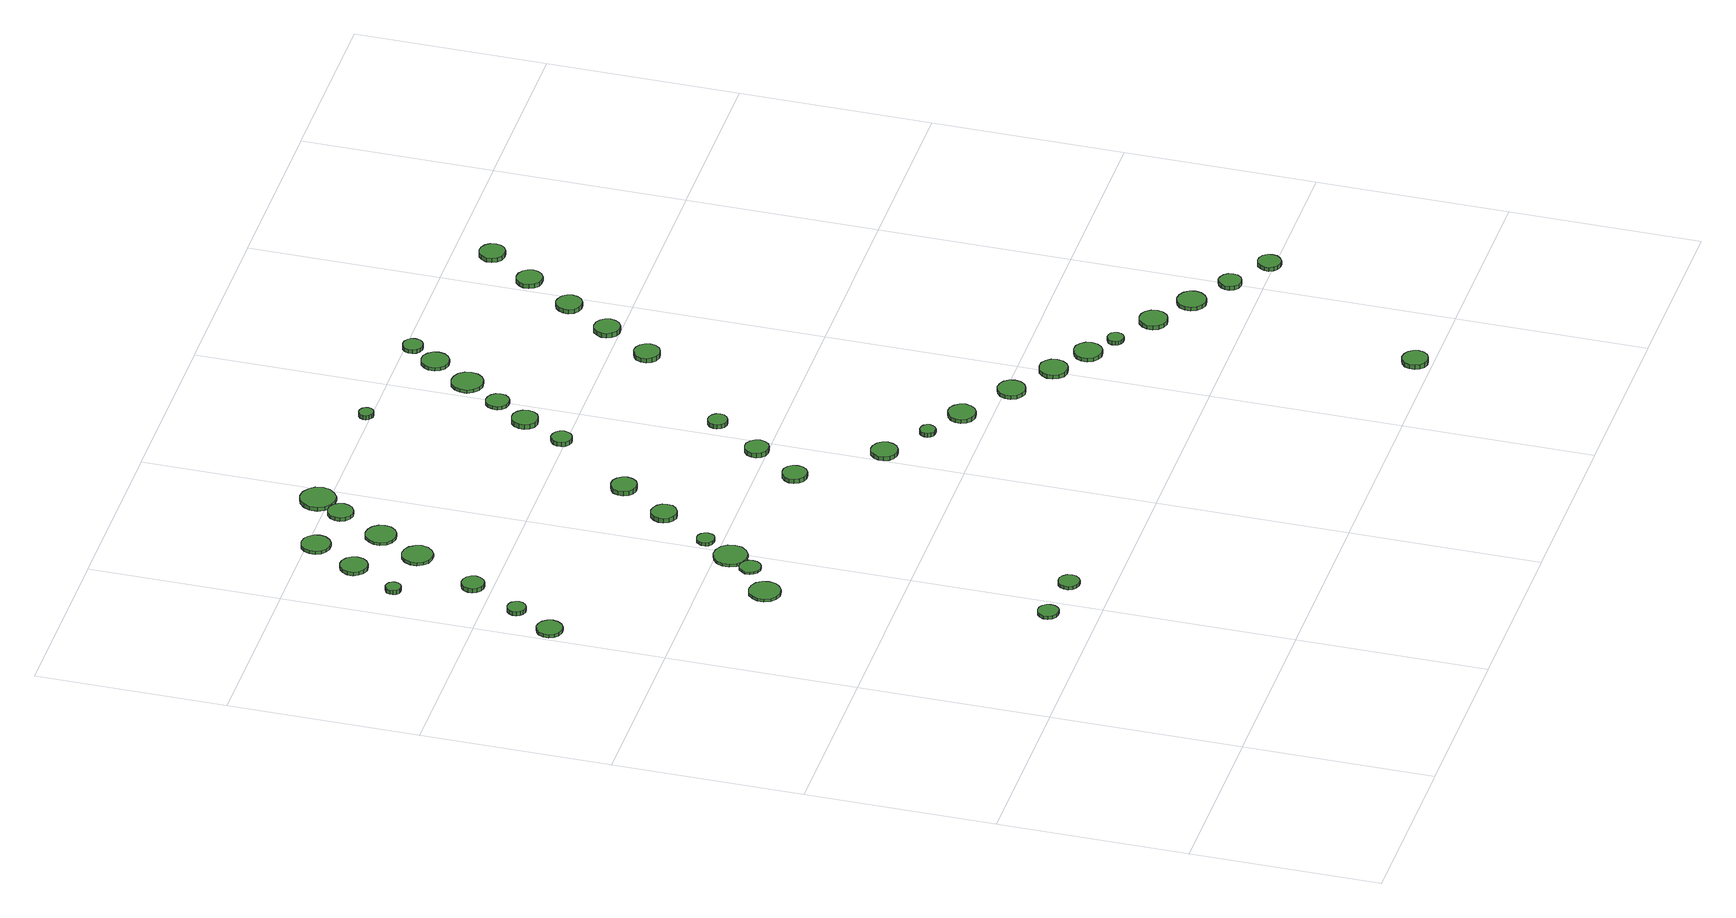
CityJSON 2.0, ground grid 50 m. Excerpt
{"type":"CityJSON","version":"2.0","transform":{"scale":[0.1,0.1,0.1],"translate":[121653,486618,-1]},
"CityObjects":{
"tree1":{"type":"SolitaryVegetationObject","attributes":{"function":"something"},"geometry":[{"type":"MultiSurface","lod":"1","boundaries":[[[0,1,2,3,4,5,6,7,8,9,10,11,12,13,14]],[[15,16,17,18,19,20,21,22,23,24,25,26,27,28,29]],[[0,29,28,1]],[[1,28,27,2]],[[2,27,26,3]],[[3,26,25,4]],[[4,25,24,5]],[[5,24,23,6]],[[6,23,22,7]],[[7,22,21,8]],[[8,21,20,9]],[[9,20,19,10]],[[10,19,18,11]],[[11,18,17,12]],[[12,17,16,13]],[[13,16,15,14]],[[14,15,29,0]]]}]},
"tree2":{"type":"SolitaryVegetationObject","attributes":{"function":"something"},"geometry":[{"type":"MultiSurface","lod":"1","boundaries":[[[30,31,32,33,34,35,36,37,38,39,40,41,42,43,44]],[[45,46,47,48,49,50,51,52,53,54,55,56,57,58,59]],[[30,59,58,31]],[[31,58,57,32]],[[32,57,56,33]],[[33,56,55,34]],[[34,55,54,35]],[[35,54,53,36]],[[36,53,52,37]],[[37,52,51,38]],[[38,51,50,39]],[[39,50,49,40]],[[40,49,48,41]],[[41,48,47,42]],[[42,47,46,43]],[[43,46,45,44]],[[44,45,59,30]]]}]},
"tree3":{"type":"SolitaryVegetationObject","attributes":{"function":"something"},"geometry":[{"type":"MultiSurface","lod":"1","boundaries":[[[60,61,62,63,64,65,66,67,68,69,70,71,72,73,74]],[[75,76,77,78,79,80,81,82,83,84,85,86,87,88,89]],[[60,89,88,61]],[[61,88,87,62]],[[62,87,86,63]],[[63,86,85,64]],[[64,85,84,65]],[[65,84,83,66]],[[66,83,82,67]],[[67,82,81,68]],[[68,81,80,69]],[[69,80,79,70]],[[70,79,78,71]],[[71,78,77,72]],[[72,77,76,73]],[[73,76,75,74]],[[74,75,89,60]]]}]},
"tree4":{"type":"SolitaryVegetationObject","attributes":{"function":"something"},"geometry":[{"type":"MultiSurface","lod":"1","boundaries":[[[90,91,92,93,94,95,96,97,98,99,100,101,102,103,104]],[[105,106,107,108,109,110,111,112,113,114,115,116,117,118,119]],[[90,119,118,91]],[[91,118,117,92]],[[92,117,116,93]],[[93,116,115,94]],[[94,115,114,95]],[[95,114,113,96]],[[96,113,112,97]],[[97,112,111,98]],[[98,111,110,99]],[[99,110,109,100]],[[100,109,108,101]],[[101,108,107,102]],[[102,107,106,103]],[[103,106,105,104]],[[104,105,119,90]]]}]},
"tree5":{"type":"SolitaryVegetationObject","attributes":{"function":"something"},"geometry":[{"type":"MultiSurface","lod":"1","boundaries":[[[120,121,122,123,124,125,126,127,128,129,130,131,132,133,134]],[[135,136,137,138,139,140,141,142,143,144,145,146,147,148,149]],[[120,149,148,121]],[[121,148,147,122]],[[122,147,146,123]],[[123,146,145,124]],[[124,145,144,125]],[[125,144,143,126]],[[126,143,142,127]],[[127,142,141,128]],[[128,141,140,129]],[[129,140,139,130]],[[130,139,138,131]],[[131,138,137,132]],[[132,137,136,133]],[[133,136,135,134]],[[134,135,149,120]]]}]},
"tree6":{"type":"SolitaryVegetationObject","attributes":{"function":"something"},"geometry":[{"type":"MultiSurface","lod":"1","boundaries":[[[150,151,152,153,154,155,156,157,158,159,160,161,162,163,164]],[[165,166,167,168,169,170,171,172,173,174,175,176,177,178,179]],[[150,179,178,151]],[[151,178,177,152]],[[152,177,176,153]],[[153,176,175,154]],[[154,175,174,155]],[[155,174,173,156]],[[156,173,172,157]],[[157,172,171,158]],[[158,171,170,159]],[[159,170,169,160]],[[160,169,168,161]],[[161,168,167,162]],[[162,167,166,163]],[[163,166,165,164]],[[164,165,179,150]]]}]},
"tree7":{"type":"SolitaryVegetationObject","attributes":{"function":"something"},"geometry":[{"type":"MultiSurface","lod":"1","boundaries":[[[180,181,182,183,184,185,186,187,188,189,190,191,192,193,194]],[[195,196,197,198,199,200,201,202,203,204,205,206,207,208,209]],[[180,209,208,181]],[[181,208,207,182]],[[182,207,206,183]],[[183,206,205,184]],[[184,205,204,185]],[[185,204,203,186]],[[186,203,202,187]],[[187,202,201,188]],[[188,201,200,189]],[[189,200,199,190]],[[190,199,198,191]],[[191,198,197,192]],[[192,197,196,193]],[[193,196,195,194]],[[194,195,209,180]]]}]},
"tree8":{"type":"SolitaryVegetationObject","attributes":{"function":"something"},"geometry":[{"type":"MultiSurface","lod":"1","boundaries":[[[210,211,212,213,214,215,216,217,218,219,220,221,222,223,224]],[[225,226,227,228,229,230,231,232,233,234,235,236,237,238,239]],[[210,239,238,211]],[[211,238,237,212]],[[212,237,236,213]],[[213,236,235,214]],[[214,235,234,215]],[[215,234,233,216]],[[216,233,232,217]],[[217,232,231,218]],[[218,231,230,219]],[[219,230,229,220]],[[220,229,228,221]],[[221,228,227,222]],[[222,227,226,223]],[[223,226,225,224]],[[224,225,239,210]]]}]},
"tree9":{"type":"SolitaryVegetationObject","attributes":{"function":"something"},"geometry":[{"type":"MultiSurface","lod":"1","boundaries":[[[240,241,242,243,244,245,246,247,248,249,250,251,252,253,254]],[[255,256,257,258,259,260,261,262,263,264,265,266,267,268,269]],[[240,269,268,241]],[[241,268,267,242]],[[242,267,266,243]],[[243,266,265,244]],[[244,265,264,245]],[[245,264,263,246]],[[246,263,262,247]],[[247,262,261,248]],[[248,261,260,249]],[[249,260,259,250]],[[250,259,258,251]],[[251,258,257,252]],[[252,257,256,253]],[[253,256,255,254]],[[254,255,269,240]]]}]},
"tree10":{"type":"SolitaryVegetationObject","attributes":{"function":"something"},"geometry":[{"type":"MultiSurface","lod":"1","boundaries":[[[270,271,272,273,274,275,276,277,278,279,280,281,282,283,284]],[[285,286,287,288,289,290,291,292,293,294,295,296,297,298,299]],[[270,299,298,271]],[[271,298,297,272]],[[272,297,296,273]],[[273,296,295,274]],[[274,295,294,275]],[[275,294,293,276]],[[276,293,292,277]],[[277,292,291,278]],[[278,291,290,279]],[[279,290,289,280]],[[280,289,288,281]],[[281,288,287,282]],[[282,287,286,283]],[[283,286,285,284]],[[284,285,299,270]]]}]},
"tree11":{"type":"SolitaryVegetationObject","attributes":{"function":"something"},"geometry":[{"type":"MultiSurface","lod":"1","boundaries":[[[300,301,302,303,304,305,306,307,308,309,310,311,312,313,314]],[[315,316,317,318,319,320,321,322,323,324,325,326,327,328,329]],[[300,329,328,301]],[[301,328,327,302]],[[302,327,326,303]],[[303,326,325,304]],[[304,325,324,305]],[[305,324,323,306]],[[306,323,322,307]],[[307,322,321,308]],[[308,321,320,309]],[[309,320,319,310]],[[310,319,318,311]],[[311,318,317,312]],[[312,317,316,313]],[[313,316,315,314]],[[314,315,329,300]]]}]},
"tree12":{"type":"SolitaryVegetationObject","attributes":{"function":"something"},"geometry":[{"type":"MultiSurface","lod":"1","boundaries":[[[330,331,332,333,334,335,336,337,338,339,340,341,342,343,344]],[[345,346,347,348,349,350,351,352,353,354,355,356,357,358,359]],[[330,359,358,331]],[[331,358,357,332]],[[332,357,356,333]],[[333,356,355,334]],[[334,355,354,335]],[[335,354,353,336]],[[336,353,352,337]],[[337,352,351,338]],[[338,351,350,339]],[[339,350,349,340]],[[340,349,348,341]],[[341,348,347,342]],[[342,347,346,343]],[[343,346,345,344]],[[344,345,359,330]]]}]},
"tree13":{"type":"SolitaryVegetationObject","attributes":{"function":"something"},"geometry":[{"type":"MultiSurface","lod":"1","boundaries":[[[360,361,362,363,364,365,366,367,368,369,370,371,372,373,374]],[[375,376,377,378,379,380,381,382,383,384,385,386,387,388,389]],[[360,389,388,361]],[[361,388,387,362]],[[362,387,386,363]],[[363,386,385,364]],[[364,385,384,365]],[[365,384,383,366]],[[366,383,382,367]],[[367,382,381,368]],[[368,381,380,369]],[[369,380,379,370]],[[370,379,378,371]],[[371,378,377,372]],[[372,377,376,373]],[[373,376,375,374]],[[374,375,389,360]]]}]},
"tree14":{"type":"SolitaryVegetationObject","attributes":{"function":"something"},"geometry":[{"type":"MultiSurface","lod":"1","boundaries":[[[390,391,392,393,394,395,396,397,398,399,400,401,402,403,404]],[[405,406,407,408,409,410,411,412,413,414,415,416,417,418,419]],[[390,419,418,391]],[[391,418,417,392]],[[392,417,416,393]],[[393,416,415,394]],[[394,415,414,395]],[[395,414,413,396]],[[396,413,412,397]],[[397,412,411,398]],[[398,411,410,399]],[[399,410,409,400]],[[400,409,408,401]],[[401,408,407,402]],[[402,407,406,403]],[[403,406,405,404]],[[404,405,419,390]]]}]},
"tree15":{"type":"SolitaryVegetationObject","attributes":{"function":"something"},"geometry":[{"type":"MultiSurface","lod":"1","boundaries":[[[420,421,422,423,424,425,426,427,428,429,430,431,432,433,434]],[[435,436,437,438,439,440,441,442,443,444,445,446,447,448,449]],[[420,449,448,421]],[[421,448,447,422]],[[422,447,446,423]],[[423,446,445,424]],[[424,445,444,425]],[[425,444,443,426]],[[426,443,442,427]],[[427,442,441,428]],[[428,441,440,429]],[[429,440,439,430]],[[430,439,438,431]],[[431,438,437,432]],[[432,437,436,433]],[[433,436,435,434]],[[434,435,449,420]]]}]},
"tree16":{"type":"SolitaryVegetationObject","attributes":{"function":"something"},"geometry":[{"type":"MultiSurface","lod":"1","boundaries":[[[450,451,452,453,454,455,456,457,458,459,460,461,462,463,464]],[[465,466,467,468,469,470,471,472,473,474,475,476,477,478,479]],[[450,479,478,451]],[[451,478,477,452]],[[452,477,476,453]],[[453,476,475,454]],[[454,475,474,455]],[[455,474,473,456]],[[456,473,472,457]],[[457,472,471,458]],[[458,471,470,459]],[[459,470,469,460]],[[460,469,468,461]],[[461,468,467,462]],[[462,467,466,463]],[[463,466,465,464]],[[464,465,479,450]]]}]},
"tree17":{"type":"SolitaryVegetationObject","attributes":{"function":"something"},"geometry":[{"type":"MultiSurface","lod":"1","boundaries":[[[480,481,482,483,484,485,486,487,488,489,490,491,492,493,494]],[[495,496,497,498,499,500,501,502,503,504,505,506,507,508,509]],[[480,509,508,481]],[[481,508,507,482]],[[482,507,506,483]],[[483,506,505,484]],[[484,505,504,485]],[[485,504,503,486]],[[486,503,502,487]],[[487,502,501,488]],[[488,501,500,489]],[[489,500,499,490]],[[490,499,498,491]],[[491,498,497,492]],[[492,497,496,493]],[[493,496,495,494]],[[494,495,509,480]]]}]},
"tree18":{"type":"SolitaryVegetationObject","attributes":{"function":"something"},"geometry":[{"type":"MultiSurface","lod":"1","boundaries":[[[510,511,512,513,514,515,516,517,518,519,520,521,522,523,524]],[[525,526,527,528,529,530,531,532,533,534,535,536,537,538,539]],[[510,539,538,511]],[[511,538,537,512]],[[512,537,536,513]],[[513,536,535,514]],[[514,535,534,515]],[[515,534,533,516]],[[516,533,532,517]],[[517,532,531,518]],[[518,531,530,519]],[[519,530,529,520]],[[520,529,528,521]],[[521,528,527,522]],[[522,527,526,523]],[[523,526,525,524]],[[524,525,539,510]]]}]},
"tree19":{"type":"SolitaryVegetationObject","attributes":{"function":"something"},"geometry":[{"type":"MultiSurface","lod":"1","boundaries":[[[540,541,542,543,544,545,546,547,548,549,550,551,552,553,554]],[[555,556,557,558,559,560,561,562,563,564,565,566,567,568,569]],[[540,569,568,541]],[[541,568,567,542]],[[542,567,566,543]],[[543,566,565,544]],[[544,565,564,545]],[[545,564,563,546]],[[546,563,562,547]],[[547,562,561,548]],[[548,561,560,549]],[[549,560,559,550]],[[550,559,558,551]],[[551,558,557,552]],[[552,557,556,553]],[[553,556,555,554]],[[554,555,569,540]]]}]},
"tree20":{"type":"SolitaryVegetationObject","attributes":{"function":"something"},"geometry":[{"type":"MultiSurface","lod":"1","boundaries":[[[570,571,572,573,574,575,576,577,578,579,580,581,582,583,584]],[[585,586,587,588,589,590,591,592,593,594,595,596,597,598,599]],[[570,599,598,571]],[[571,598,597,572]],[[572,597,596,573]],[[573,596,595,574]],[[574,595,594,575]],[[575,594,593,576]],[[576,593,592,577]],[[577,592,591,578]],[[578,591,590,579]],[[579,590,589,580]],[[580,589,588,581]],[[581,588,587,582]],[[582,587,586,583]],[[583,586,585,584]],[[584,585,599,570]]]}]},
"tree21":{"type":"SolitaryVegetationObject","attributes":{"function":"something"},"geometry":[{"type":"MultiSurface","lod":"1","boundaries":[[[600,601,602,603,604,605,606,607,608,609,610,611,612,613,614]],[[615,616,617,618,619,620,621,622,623,624,625,626,627,628,629]],[[600,629,628,601]],[[601,628,627,602]],[[602,627,626,603]],[[603,626,625,604]],[[604,625,624,605]],[[605,624,623,606]],[[606,623,622,607]],[[607,622,621,608]],[[608,621,620,609]],[[609,620,619,610]],[[610,619,618,611]],[[611,618,617,612]],[[612,617,616,613]],[[613,616,615,614]],[[614,615,629,600]]]}]},
"tree22":{"type":"SolitaryVegetationObject","attributes":{"function":"something"},"geometry":[{"type":"MultiSurface","lod":"1","boundaries":[[[630,631,632,633,634,635,636,637,638,639,640,641,642,643,644]],[[645,646,647,648,649,650,651,652,653,654,655,656,657,658,659]],[[630,659,658,631]],[[631,658,657,632]],[[632,657,656,633]],[[633,656,655,634]],[[634,655,654,635]],[[635,654,653,636]],[[636,653,652,637]],[[637,652,651,638]],[[638,651,650,639]],[[639,650,649,640]],[[640,649,648,641]],[[641,648,647,642]],[[642,647,646,643]],[[643,646,645,644]],[[644,645,659,630]]]}]},
"tree23":{"type":"SolitaryVegetationObject","attributes":{"function":"something"},"geometry":[{"type":"MultiSurface","lod":"1","boundaries":[[[660,661,662,663,664,665,666,667,668,669,670,671,672,673,674]],[[675,676,677,678,679,680,681,682,683,684,685,686,687,688,689]],[[660,689,688,661]],[[661,688,687,662]],[[662,687,686,663]],[[663,686,685,664]],[[664,685,684,665]],[[665,684,683,666]],[[666,683,682,667]],[[667,682,681,668]],[[668,681,680,669]],[[669,680,679,670]],[[670,679,678,671]],[[671,678,677,672]],[[672,677,676,673]],[[673,676,675,674]],[[674,675,689,660]]]}]},
"tree24":{"type":"SolitaryVegetationObject","attributes":{"function":"something"},"geometry":[{"type":"MultiSurface","lod":"1","boundaries":[[[690,691,692,693,694,695,696,697,698,699,700,701,702,703,704]],[[705,706,707,708,709,710,711,712,713,714,715,716,717,718,719]],[[690,719,718,691]],[[691,718,717,692]],[[692,717,716,693]],[[693,716,715,694]],[[694,715,714,695]],[[695,714,713,696]],[[696,713,712,697]],[[697,712,711,698]],[[698,711,710,699]],[[699,710,709,700]],[[700,709,708,701]],[[701,708,707,702]],[[702,707,706,703]],[[703,706,705,704]],[[704,705,719,690]]]}]},
"tree25":{"type":"SolitaryVegetationObject","attributes":{"function":"something"},"geometry":[{"type":"MultiSurface","lod":"1","boundaries":[[[720,721,722,723,724,725,726,727,728,729,730,731,732,733,734]],[[735,736,737,738,739,740,741,742,743,744,745,746,747,748,749]],[[720,749,748,721]],[[721,748,747,722]],[[722,747,746,723]],[[723,746,745,724]],[[724,745,744,725]],[[725,744,743,726]],[[726,743,742,727]],[[727,742,741,728]],[[728,741,740,729]],[[729,740,739,730]],[[730,739,738,731]],[[731,738,737,732]],[[732,737,736,733]],[[733,736,735,734]],[[734,735,749,720]]]}]},
"tree26":{"type":"SolitaryVegetationObject","attributes":{"function":"something"},"geometry":[{"type":"MultiSurface","lod":"1","boundaries":[[[750,751,752,753,754,755,756,757,758,759,760,761,762,763,764]],[[765,766,767,768,769,770,771,772,773,774,775,776,777,778,779]],[[750,779,778,751]],[[751,778,777,752]],[[752,777,776,753]],[[753,776,775,754]],[[754,775,774,755]],[[755,774,773,756]],[[756,773,772,757]],[[757,772,771,758]],[[758,771,770,759]],[[759,770,769,760]],[[760,769,768,761]],[[761,768,767,762]],[[762,767,766,763]],[[763,766,765,764]],[[764,765,779,750]]]}]},
"tree27":{"type":"SolitaryVegetationObject","attributes":{"function":"something"},"geometry":[{"type":"MultiSurface","lod":"1","boundaries":[[[780,781,782,783,784,785,786,787,788,789,790,791,792,793,794]],[[795,796,797,798,799,800,801,802,803,804,805,806,807,808,809]],[[780,809,808,781]],[[781,808,807,782]],[[782,807,806,783]],[[783,806,805,784]],[[784,805,804,785]],[[785,804,803,786]],[[786,803,802,787]],[[787,802,801,788]],[[788,801,800,789]],[[789,800,799,790]],[[790,799,798,791]],[[791,798,797,792]],[[792,797,796,793]],[[793,796,795,794]],[[794,795,809,780]]]}]},
"tree28":{"type":"SolitaryVegetationObject","attributes":{"function":"something"},"geometry":[{"type":"MultiSurface","lod":"1","boundaries":[[[810,811,812,813,814,815,816,817,818,819,820,821,822,823,824]],[[825,826,827,828,829,830,831,832,833,834,835,836,837,838,839]],[[810,839,838,811]],[[811,838,837,812]],[[812,837,836,813]],[[813,836,835,814]],[[814,835,834,815]],[[815,834,833,816]],[[816,833,832,817]],[[817,832,831,818]],[[818,831,830,819]],[[819,830,829,820]],[[820,829,828,821]],[[821,828,827,822]],[[822,827,826,823]],[[823,826,825,824]],[[824,825,839,810]]]}]},
"tree29":{"type":"SolitaryVegetationObject","attributes":{"function":"something"},"geometry":[{"type":"MultiSurface","lod":"1","boundaries":[[[840,841,842,843,844,845,846,847,848,849,850,851,852,853,854]],[[855,856,857,858,859,860,861,862,863,864,865,866,867,868,869]],[[840,869,868,841]],[[841,868,867,842]],[[842,867,866,843]],[[843,866,865,844]],[[844,865,864,845]],[[845,864,863,846]],[[846,863,862,847]],[[847,862,861,848]],[[848,861,860,849]],[[849,860,859,850]],[[850,859,858,851]],[[851,858,857,852]],[[852,857,856,853]],[[853,856,855,854]],[[854,855,869,840]]]}]},
"tree30":{"type":"SolitaryVegetationObject","attributes":{"function":"something"},"geometry":[{"type":"MultiSurface","lod":"1","boundaries":[[[870,871,872,873,874,875,876,877,878,879,880,881,882,883,884]],[[885,886,887,888,889,890,891,892,893,894,895,896,897,898,899]],[[870,899,898,871]],[[871,898,897,872]],[[872,897,896,873]],[[873,896,895,874]],[[874,895,894,875]],[[875,894,893,876]],[[876,893,892,877]],[[877,892,891,878]],[[878,891,890,879]],[[879,890,889,880]],[[880,889,888,881]],[[881,888,887,882]],[[882,887,886,883]],[[883,886,885,884]],[[884,885,899,870]]]}]},
"tree31":{"type":"SolitaryVegetationObject","attributes":{"function":"something"},"geometry":[{"type":"MultiSurface","lod":"1","boundaries":[[[900,901,902,903,904,905,906,907,908,909,910,911,912,913,914]],[[915,916,917,918,919,920,921,922,923,924,925,926,927,928,929]],[[900,929,928,901]],[[901,928,927,902]],[[902,927,926,903]],[[903,926,925,904]],[[904,925,924,905]],[[905,924,923,906]],[[906,923,922,907]],[[907,922,921,908]],[[908,921,920,909]],[[909,920,919,910]],[[910,919,918,911]],[[911,918,917,912]],[[912,917,916,913]],[[913,916,915,914]],[[914,915,929,900]]]}]},
"tree32":{"type":"SolitaryVegetationObject","attributes":{"function":"something"},"geometry":[{"type":"MultiSurface","lod":"1","boundaries":[[[930,931,932,933,934,935,936,937,938,939,940,941,942,943,944]],[[945,946,947,948,949,950,951,952,953,954,955,956,957,958,959]],[[930,959,958,931]],[[931,958,957,932]],[[932,957,956,933]],[[933,956,955,934]],[[934,955,954,935]],[[935,954,953,936]],[[936,953,952,937]],[[937,952,951,938]],[[938,951,950,939]],[[939,950,949,940]],[[940,949,948,941]],[[941,948,947,942]],[[942,947,946,943]],[[943,946,945,944]],[[944,945,959,930]]]}]},
"tree33":{"type":"SolitaryVegetationObject","attributes":{"function":"something"},"geometry":[{"type":"MultiSurface","lod":"1","boundaries":[[[960,961,962,963,964,965,966,967,968,969,970,971,972,973,974]],[[975,976,977,978,979,980,981,982,983,984,985,986,987,988,989]],[[960,989,988,961]],[[961,988,987,962]],[[962,987,986,963]],[[963,986,985,964]],[[964,985,984,965]],[[965,984,983,966]],[[966,983,982,967]],[[967,982,981,968]],[[968,981,980,969]],[[969,980,979,970]],[[970,979,978,971]],[[971,978,977,972]],[[972,977,976,973]],[[973,976,975,974]],[[974,975,989,960]]]}]},
"tree34":{"type":"SolitaryVegetationObject","attributes":{"function":"something"},"geometry":[{"type":"MultiSurface","lod":"1","boundaries":[[[990,991,992,993,994,995,996,997,998,999,1000,1001,1002,1003,1004]],[[1005,1006,1007,1008,1009,1010,1011,1012,1013,1014,1015,1016,1017,1018,1019]],[[990,1019,1018,991]],[[991,1018,1017,992]],[[992,1017,1016,993]],[[993,1016,1015,994]],[[994,1015,1014,995]],[[995,1014,1013,996]],[[996,1013,1012,997]],[[997,1012,1011,998]],[[998,1011,1010,999]],[[999,1010,1009,1000]],[[1000,1009,1008,1001]],[[1001,1008,1007,1002]],[[1002,1007,1006,1003]],[[1003,1006,1005,1004]],[[1004,1005,1019,990]]]}]},
"tree35":{"type":"SolitaryVegetationObject","attributes":{"function":"something"},"geometry":[{"type":"MultiSurface","lod":"1","boundaries":[[[1020,1021,1022,1023,1024,1025,1026,1027,1028,1029,1030,1031,1032,1033,1034]],[[1035,1036,1037,1038,1039,1040,1041,1042,1043,1044,1045,1046,1047,1048,1049]],[[1020,1049,1048,1021]],[[1021,1048,1047,1022]],[[1022,1047,1046,1023]],[[1023,1046,1045,1024]],[[1024,1045,1044,1025]],[[1025,1044,1043,1026]],[[1026,1043,1042,1027]],[[1027,1042,1041,1028]],[[1028,1041,1040,1029]],[[1029,1040,1039,1030]],[[1030,1039,1038,1031]],[[1031,1038,1037,1032]],[[1032,1037,1036,1033]],[[1033,1036,1035,1034]],[[1034,1035,1049,1020]]]}]},
"tree36":{"type":"SolitaryVegetationObject","attributes":{"function":"something"},"geometry":[{"type":"MultiSurface","lod":"1","boundaries":[[[1050,1051,1052,1053,1054,1055,1056,1057,1058,1059,1060,1061,1062,1063,1064]],[[1065,1066,1067,1068,1069,1070,1071,1072,1073,1074,1075,1076,1077,1078,1079]],[[1050,1079,1078,1051]],[[1051,1078,1077,1052]],[[1052,1077,1076,1053]],[[1053,1076,1075,1054]],[[1054,1075,1074,1055]],[[1055,1074,1073,1056]],[[1056,1073,1072,1057]],[[1057,1072,1071,1058]],[[1058,1071,1070,1059]],[[1059,1070,1069,1060]],[[1060,1069,1068,1061]],[[1061,1068,1067,1062]],[[1062,1067,1066,1063]],[[1063,1066,1065,1064]],[[1064,1065,1079,1050]]]}]},
"tree37":{"type":"SolitaryVegetationObject","attributes":{"function":"something"},"geometry":[{"type":"MultiSurface","lod":"1","boundaries":[[[1080,1081,1082,1083,1084,1085,1086,1087,1088,1089,1090,1091,1092,1093,1094]],[[1095,1096,1097,1098,1099,1100,1101,1102,1103,1104,1105,1106,1107,1108,1109]],[[1080,1109,1108,1081]],[[1081,1108,1107,1082]],[[1082,1107,1106,1083]],[[1083,1106,1105,1084]],[[1084,1105,1104,1085]],[[1085,1104,1103,1086]],[[1086,1103,1102,1087]],[[1087,1102,1101,1088]],[[1088,1101,1100,1089]],[[1089,1100,1099,1090]],[[1090,1099,1098,1091]],[[1091,1098,1097,1092]],[[1092,1097,1096,1093]],[[1093,1096,1095,1094]],[[1094,1095,1109,1080]]]}]},
"tree38":{"type":"SolitaryVegetationObject","attributes":{"function":"something"},"geometry":[{"type":"MultiSurface","lod":"1","boundaries":[[[1110,1111,1112,1113,1114,1115,1116,1117,1118,1119,1120,1121,1122,1123,1124]],[[1125,1126,1127,1128,1129,1130,1131,1132,1133,1134,1135,1136,1137,1138,1139]],[[1110,1139,1138,1111]],[[1111,1138,1137,1112]],[[1112,1137,1136,1113]],[[1113,1136,1135,1114]],[[1114,1135,1134,1115]],[[1115,1134,1133,1116]],[[1116,1133,1132,1117]],[[1117,1132,1131,1118]],[[1118,1131,1130,1119]],[[1119,1130,1129,1120]],[[1120,1129,1128,1121]],[[1121,1128,1127,1122]],[[1122,1127,1126,1123]],[[1123,1126,1125,1124]],[[1124,1125,1139,1110]]]}]},
"tree39":{"type":"SolitaryVegetationObject","attributes":{"function":"something"},"geometry":[{"type":"MultiSurface","lod":"1","boundaries":[[[1140,1141,1142,1143,1144,1145,1146,1147,1148,1149,1150,1151,1152,1153,1154]],[[1155,1156,1157,1158,1159,1160,1161,1162,1163,1164,1165,1166,1167,1168,1169]],[[1140,1169,1168,1141]],[[1141,1168,1167,1142]],[[1142,1167,1166,1143]],[[1143,1166,1165,1144]],[[1144,1165,1164,1145]],[[1145,1164,1163,1146]],[[1146,1163,1162,1147]],[[1147,1162,1161,1148]],[[1148,1161,1160,1149]],[[1149,1160,1159,1150]],[[1150,1159,1158,1151]],[[1151,1158,1157,1152]],[[1152,1157,1156,1153]],[[1153,1156,1155,1154]],[[1154,1155,1169,1140]]]}]},
"tree40":{"type":"SolitaryVegetationObject","attributes":{"function":"something"},"geometry":[{"type":"MultiSurface","lod":"1","boundaries":[[[1170,1171,1172,1173,1174,1175,1176,1177,1178,1179,1180,1181,1182,1183,1184]],[[1185,1186,1187,1188,1189,1190,1191,1192,1193,1194,1195,1196,1197,1198,1199]],[[1170,1199,1198,1171]],[[1171,1198,1197,1172]],[[1172,1197,1196,1173]],[[1173,1196,1195,1174]],[[1174,1195,1194,1175]],[[1175,1194,1193,1176]],[[1176,1193,1192,1177]],[[1177,1192,1191,1178]],[[1178,1191,1190,1179]],[[1179,1190,1189,1180]],[[1180,1189,1188,1181]],[[1181,1188,1187,1182]],[[1182,1187,1186,1183]],[[1183,1186,1185,1184]],[[1184,1185,1199,1170]]]}]},
"tree41":{"type":"SolitaryVegetationObject","attributes":{"function":"something"},"geometry":[{"type":"MultiSurface","lod":"1","boundaries":[[[1200,1201,1202,1203,1204,1205,1206,1207,1208,1209,1210,1211,1212,1213,1214]],[[1215,1216,1217,1218,1219,1220,1221,1222,1223,1224,1225,1226,1227,1228,1229]],[[1200,1229,1228,1201]],[[1201,1228,1227,1202]],[[1202,1227,1226,1203]],[[1203,1226,1225,1204]],[[1204,1225,1224,1205]],[[1205,1224,1223,1206]],[[1206,1223,1222,1207]],[[1207,1222,1221,1208]],[[1208,1221,1220,1209]],[[1209,1220,1219,1210]],[[1210,1219,1218,1211]],[[1211,1218,1217,1212]],[[1212,1217,1216,1213]],[[1213,1216,1215,1214]],[[1214,1215,1229,1200]]]}]},
"tree42":{"type":"SolitaryVegetationObject","attributes":{"function":"something"},"geometry":[{"type":"MultiSurface","lod":"1","boundaries":[[[1230,1231,1232,1233,1234,1235,1236,1237,1238,1239,1240,1241,1242,1243,1244]],[[1245,1246,1247,1248,1249,1250,1251,1252,1253,1254,1255,1256,1257,1258,1259]],[[1230,1259,1258,1231]],[[1231,1258,1257,1232]],[[1232,1257,1256,1233]],[[1233,1256,1255,1234]],[[1234,1255,1254,1235]],[[1235,1254,1253,1236]],[[1236,1253,1252,1237]],[[1237,1252,1251,1238]],[[1238,1251,1250,1239]],[[1239,1250,1249,1240]],[[1240,1249,1248,1241]],[[1241,1248,1247,1242]],[[1242,1247,1246,1243]],[[1243,1246,1245,1244]],[[1244,1245,1259,1230]]]}]},
"tree43":{"type":"SolitaryVegetationObject","attributes":{"function":"something"},"geometry":[{"type":"MultiSurface","lod":"1","boundaries":[[[1260,1261,1262,1263,1264,1265,1266,1267,1268,1269,1270,1271,1272,1273,1274]],[[1275,1276,1277,1278,1279,1280,1281,1282,1283,1284,1285,1286,1287,1288,1289]],[[1260,1289,1288,1261]],[[1261,1288,1287,1262]],[[1262,1287,1286,1263]],[[1263,1286,1285,1264]],[[1264,1285,1284,1265]],[[1265,1284,1283,1266]],[[1266,1283,1282,1267]],[[1267,1282,1281,1268]],[[1268,1281,1280,1269]],[[1269,1280,1279,1270]],[[1270,1279,1278,1271]],[[1271,1278,1277,1272]],[[1272,1277,1276,1273]],[[1273,1276,1275,1274]],[[1274,1275,1289,1260]]]}]},
"tree44":{"type":"SolitaryVegetationObject","attributes":{"function":"something"},"geometry":[{"type":"MultiSurface","lod":"1","boundaries":[[[1290,1291,1292,1293,1294,1295,1296,1297,1298,1299,1300,1301,1302,1303,1304]],[[1305,1306,1307,1308,1309,1310,1311,1312,1313,1314,1315,1316,1317,1318,1319]],[[1290,1319,1318,1291]],[[1291,1318,1317,1292]],[[1292,1317,1316,1293]],[[1293,1316,1315,1294]],[[1294,1315,1314,1295]],[[1295,1314,1313,1296]],[[1296,1313,1312,1297]],[[1297,1312,1311,1298]],[[1298,1311,1310,1299]],[[1299,1310,1309,1300]],[[1300,1309,1308,1301]],[[1301,1308,1307,1302]],[[1302,1307,1306,1303]],[[1303,1306,1305,1304]],[[1304,1305,1319,1290]]]}]},
"tree45":{"type":"SolitaryVegetationObject","attributes":{"function":"something"},"geometry":[{"type":"MultiSurface","lod":"1","boundaries":[[[1320,1321,1322,1323,1324,1325,1326,1327,1328,1329,1330,1331,1332,1333,1334]],[[1335,1336,1337,1338,1339,1340,1341,1342,1343,1344,1345,1346,1347,1348,1349]],[[1320,1349,1348,1321]],[[1321,1348,1347,1322]],[[1322,1347,1346,1323]],[[1323,1346,1345,1324]],[[1324,1345,1344,1325]],[[1325,1344,1343,1326]],[[1326,1343,1342,1327]],[[1327,1342,1341,1328]],[[1328,1341,1340,1329]],[[1329,1340,1339,1330]],[[1330,1339,1338,1331]],[[1331,1338,1337,1332]],[[1332,1337,1336,1333]],[[1333,1336,1335,1334]],[[1334,1335,1349,1320]]]}]}
},
"vertices":[
[75,1812,17],[72,1826,17],[64,1837,17],[52,1844,17],[38,1846,17],[24,1841,17],[14,1832,17],[8,1819,17],[8,1805,17],[14,1792,17],[24,1783,17],[38,1778,17],[52,1780,17],[64,1787,17],[72,1798,17],[72,1798,8],[64,1787,8],[52,1780,8],[38,1778,8],[24,1783,8],[14,1792,8],[8,1805,8],[8,1819,8],[14,1832,8],[24,1841,8],[38,1846,8],[52,1844,8],[64,1837,8],[72,1826,8],[75,1812,8],
[476,629,17],[474,640,17],[467,649,17],[457,655,17],[446,656,17],[435,652,17],[427,645,17],[422,634,17],[422,623,17],[427,613,17],[435,605,17],[446,602,17],[457,603,17],[467,608,17],[474,618,17],[474,618,8],[467,608,8],[457,603,8],[446,602,8],[435,605,8],[427,613,8],[422,623,8],[422,634,8],[427,645,8],[435,652,8],[446,656,8],[457,655,8],[467,649,8],[474,640,8],[476,629,8],
[125,1914,23],[123,1924,23],[117,1932,23],[109,1937,23],[99,1938,23],[89,1935,23],[82,1928,23],[78,1919,23],[78,1909,23],[82,1900,23],[89,1893,23],[99,1890,23],[109,1891,23],[117,1896,23],[123,1904,23],[123,1904,11],[117,1896,11],[109,1891,11],[99,1890,11],[89,1893,11],[82,1900,11],[78,1909,11],[78,1919,11],[82,1928,11],[89,1935,11],[99,1938,11],[109,1937,11],[117,1932,11],[123,1924,11],[125,1914,11],
[387,1337,17],[384,1354,17],[374,1368,17],[359,1376,17],[342,1378,17],[325,1373,17],[313,1361,17],[306,1346,17],[306,1329,17],[313,1313,17],[325,1301,17],[342,1296,17],[359,1298,17],[374,1307,17],[384,1320,17],[384,1320,9],[374,1307,9],[359,1298,9],[342,1296,9],[325,1301,9],[313,1313,9],[306,1329,9],[306,1346,9],[313,1361,9],[325,1373,9],[342,1378,9],[359,1376,9],[374,1368,9],[384,1354,9],[387,1337,9],
[619,614,17],[617,626,17],[610,635,17],[600,641,17],[588,642,17],[577,639,17],[569,631,17],[564,620,17],[564,609,17],[569,598,17],[577,590,17],[588,587,17],[600,588,17],[610,594,17],[617,603,17],[617,603,8],[610,594,8],[600,588,8],[588,587,8],[577,590,8],[569,598,8],[564,609,8],[564,620,8],[569,631,8],[577,639,8],[588,642,8],[600,641,8],[610,635,8],[617,626,8],[619,614,8],
[132,2238,19],[131,2246,19],[126,2253,19],[119,2257,19],[110,2258,19],[102,2255,19],[96,2250,19],[93,2242,19],[93,2234,19],[96,2226,19],[102,2220,19],[110,2218,19],[119,2219,19],[126,2223,19],[131,2230,19],[131,2230,7],[126,2223,7],[119,2219,7],[110,2218,7],[102,2220,7],[96,2226,7],[93,2234,7],[93,2242,7],[96,2250,7],[102,2255,7],[110,2258,7],[119,2257,7],[126,2253,7],[131,2246,7],[132,2238,7],
[204,2048,25],[201,2060,25],[194,2070,25],[183,2076,25],[171,2077,25],[160,2073,25],[151,2065,25],[146,2054,25],[146,2042,25],[151,2031,25],[160,2023,25],[171,2019,25],[183,2020,25],[194,2026,25],[201,2036,25],[201,2036,12],[194,2026,12],[183,2020,12],[171,2019,12],[160,2023,12],[151,2031,12],[146,2042,12],[146,2054,12],[151,2065,12],[160,2073,12],[171,2077,12],[183,2076,12],[194,2070,12],[201,2060,12],[204,2048,12],
[471,1402,15],[469,1413,15],[462,1423,15],[452,1429,15],[440,1430,15],[429,1426,15],[421,1418,15],[416,1408,15],[416,1396,15],[421,1386,15],[429,1378,15],[440,1374,15],[452,1376,15],[462,1381,15],[469,1391,15],[469,1391,9],[462,1381,9],[452,1376,9],[440,1374,9],[429,1378,9],[421,1386,9],[416,1396,9],[416,1408,9],[421,1418,9],[429,1426,9],[440,1430,9],[452,1429,9],[462,1423,9],[469,1413,9],[471,1402,9],
[219,2360,17],[216,2374,17],[207,2386,17],[194,2394,17],[180,2395,17],[166,2390,17],[155,2381,17],[148,2367,17],[148,2352,17],[155,2339,17],[166,2329,17],[180,2324,17],[194,2326,17],[207,2333,17],[216,2345,17],[216,2345,7],[207,2333,7],[194,2326,7],[180,2324,7],[166,2329,7],[155,2339,7],[148,2352,7],[148,2367,7],[155,2381,7],[166,2390,7],[180,2395,7],[194,2394,7],[207,2386,7],[216,2374,7],[219,2360,7],
[523,1463,16],[520,1481,16],[509,1496,16],[493,1505,16],[474,1507,16],[457,1501,16],[443,1489,16],[436,1472,16],[436,1454,16],[443,1437,16],[457,1425,16],[474,1419,16],[493,1421,16],[509,1430,16],[520,1445,16],[520,1445,8],[509,1430,8],[493,1421,8],[474,1419,8],[457,1425,8],[443,1437,8],[436,1454,8],[436,1472,8],[443,1489,8],[457,1501,8],[474,1507,8],[493,1505,8],[509,1496,8],[520,1481,8],[523,1463,8],
[313,2219,16],[309,2235,16],[299,2249,16],[285,2257,16],[268,2259,16],[252,2254,16],[240,2243,16],[233,2227,16],[233,2210,16],[240,2195,16],[252,2184,16],[268,2179,16],[285,2181,16],[299,2189,16],[309,2202,16],[309,2202,8],[299,2189,8],[285,2181,8],[268,2179,8],[252,2184,8],[240,2195,8],[233,2210,8],[233,2227,8],[240,2243,8],[252,2254,8],[268,2259,8],[285,2257,8],[299,2249,8],[309,2235,8],[313,2219,8],
[290,2477,16],[287,2492,16],[277,2505,16],[264,2513,16],[248,2515,16],[233,2510,16],[222,2499,16],[215,2485,16],[215,2469,16],[222,2455,16],[233,2445,16],[248,2440,16],[264,2441,16],[277,2449,16],[287,2462,16],[287,2462,7],[277,2449,7],[264,2441,7],[248,2440,7],[233,2445,7],[222,2455,7],[215,2469,7],[215,2485,7],[222,2499,7],[233,2510,7],[248,2515,7],[264,2513,7],[277,2505,7],[287,2492,7],[290,2477,7],
[557,1543,17],[555,1552,17],[550,1560,17],[541,1565,17],[532,1566,17],[522,1563,17],[515,1556,17],[511,1548,17],[511,1538,17],[515,1529,17],[522,1523,17],[532,1520,17],[541,1521,17],[550,1525,17],[555,1533,17],[555,1533,8],[550,1525,8],[541,1521,8],[532,1520,8],[522,1523,8],[515,1529,8],[511,1538,8],[511,1548,8],[515,1556,8],[522,1563,8],[532,1566,8],[541,1565,8],[550,1560,8],[555,1552,8],[557,1543,8],
[377,2332,15],[374,2348,15],[364,2362,15],[349,2370,15],[333,2372,15],[317,2367,15],[305,2355,15],[298,2340,15],[298,2324,15],[305,2308,15],[317,2297,15],[333,2292,15],[349,2294,15],[364,2302,15],[374,2316,15],[374,2316,7],[364,2302,7],[349,2294,7],[333,2292,7],[317,2297,7],[305,2308,7],[298,2324,7],[298,2340,7],[305,2355,7],[317,2367,7],[333,2372,7],[349,2370,7],[364,2362,7],[374,2348,7],[377,2332,7],
[649,1674,21],[647,1687,21],[638,1698,21],[626,1705,21],[612,1707,21],[599,1703,21],[589,1693,21],[583,1680,21],[583,1667,21],[589,1654,21],[599,1645,21],[612,1640,21],[626,1642,21],[638,1649,21],[647,1660,21],[647,1660,8],[638,1649,8],[626,1642,8],[612,1640,8],[599,1645,8],[589,1654,8],[583,1667,8],[583,1680,8],[589,1693,8],[599,1703,8],[612,1707,8],[626,1705,8],[638,1698,8],[647,1687,8],[649,1674,8],
[443,2457,16],[440,2471,16],[432,2482,16],[420,2489,16],[407,2490,16],[394,2486,16],[383,2477,16],[378,2464,16],[378,2450,16],[383,2438,16],[394,2428,16],[407,2424,16],[420,2426,16],[432,2433,16],[440,2444,16],[440,2444,6],[432,2433,6],[420,2426,6],[407,2424,6],[394,2428,6],[383,2438,6],[378,2450,6],[378,2464,6],[383,2477,6],[394,2486,6],[407,2490,6],[420,2489,6],[432,2482,6],[440,2471,6],[443,2457,6],
[498,2527,17],[494,2546,17],[482,2561,17],[466,2571,17],[447,2573,17],[428,2567,17],[414,2554,17],[406,2537,17],[406,2517,17],[414,2500,17],[428,2487,17],[447,2481,17],[466,2483,17],[482,2493,17],[494,2508,17],[494,2508,6],[482,2493,6],[466,2483,6],[447,2481,6],[428,2487,6],[414,2500,6],[406,2517,6],[406,2537,6],[414,2554,6],[428,2567,6],[447,2573,6],[466,2571,6],[482,2561,6],[494,2546,6],[498,2527,6],
[730,1800,28],[727,1813,28],[719,1825,28],[707,1832,28],[693,1833,28],[680,1829,28],[669,1820,28],[664,1807,28],[664,1793,28],[669,1780,28],[680,1771,28],[693,1767,28],[707,1768,28],[719,1775,28],[727,1786,28],[727,1786,15],[719,1775,15],[707,1768,15],[693,1767,15],[680,1771,15],[669,1780,15],[664,1793,15],[664,1807,15],[669,1820,15],[680,1829,15],[693,1833,15],[707,1832,15],[719,1825,15],[727,1813,15],[730,1800,15],
[907,1406,19],[905,1419,19],[897,1430,19],[885,1437,19],[872,1438,19],[859,1434,19],[849,1425,19],[843,1413,19],[843,1399,19],[849,1387,19],[859,1378,19],[872,1374,19],[885,1375,19],[897,1382,19],[905,1393,19],[905,1393,7],[897,1382,7],[885,1375,7],[872,1374,7],[859,1378,7],[849,1387,7],[843,1399,7],[843,1413,7],[849,1425,7],[859,1434,7],[872,1438,7],[885,1437,7],[897,1430,7],[905,1419,7],[907,1406,7],
[1069,1217,19],[1066,1231,19],[1058,1242,19],[1045,1250,19],[1031,1251,19],[1017,1247,19],[1007,1237,19],[1001,1224,19],[1001,1210,19],[1007,1196,19],[1017,1187,19],[1031,1182,19],[1045,1184,19],[1058,1191,19],[1066,1203,19],[1066,1203,8],[1058,1191,8],[1045,1184,8],[1031,1182,8],[1017,1187,8],[1007,1196,8],[1001,1210,8],[1001,1224,8],[1007,1237,8],[1017,1247,8],[1031,1251,8],[1045,1250,8],[1058,1242,8],[1066,1231,8],[1069,1217,8],
[992,1528,20],[989,1540,20],[981,1551,20],[970,1558,20],[957,1559,20],[945,1555,20],[935,1546,20],[930,1534,20],[930,1521,20],[935,1509,20],[945,1501,20],[957,1497,20],[970,1498,20],[981,1504,20],[989,1515,20],[989,1515,7],[981,1504,7],[970,1498,7],[957,1497,7],[945,1501,7],[935,1509,7],[930,1521,7],[930,1534,7],[935,1546,7],[945,1555,7],[957,1559,7],[970,1558,7],[981,1551,7],[989,1540,7],[992,1528,7],
[885,2007,30],[882,2018,30],[876,2027,30],[866,2032,30],[855,2034,30],[845,2030,30],[836,2023,30],[832,2012,30],[832,2001,30],[836,1991,30],[845,1984,30],[855,1980,30],[866,1981,30],[876,1987,30],[882,1996,30],[882,1996,18],[876,1987,18],[866,1981,18],[855,1980,18],[845,1984,18],[836,1991,18],[832,2001,18],[832,2012,18],[836,2023,18],[845,2030,18],[855,2034,18],[866,2032,18],[876,2027,18],[882,2018,18],[885,2007,18],
[1173,1137,19],[1171,1145,19],[1166,1152,19],[1159,1156,19],[1150,1157,19],[1142,1155,19],[1136,1149,19],[1132,1141,19],[1132,1133,19],[1136,1125,19],[1142,1119,19],[1150,1117,19],[1159,1117,19],[1166,1122,19],[1171,1129,19],[1171,1129,8],[1166,1122,8],[1159,1117,8],[1150,1117,8],[1142,1119,8],[1136,1125,8],[1132,1133,8],[1132,1141,8],[1136,1149,8],[1142,1155,8],[1150,1157,8],[1159,1156,8],[1166,1152,8],[1171,1145,8],[1173,1137,8],
[1074,1654,23],[1072,1664,23],[1065,1673,23],[1056,1678,23],[1046,1679,23],[1036,1676,23],[1028,1669,23],[1023,1659,23],[1023,1649,23],[1028,1639,23],[1036,1632,23],[1046,1628,23],[1056,1630,23],[1065,1635,23],[1072,1644,23],[1072,1644,11],[1065,1635,11],[1056,1630,11],[1046,1628,11],[1036,1632,11],[1028,1639,11],[1023,1649,11],[1023,1659,11],[1028,1669,11],[1036,1676,11],[1046,1679,11],[1056,1678,11],[1065,1673,11],[1072,1664,11],[1074,1654,11],
[964,2122,21],[961,2136,21],[953,2147,21],[941,2155,21],[927,2156,21],[913,2152,21],[903,2142,21],[897,2129,21],[897,2115,21],[903,2102,21],[913,2092,21],[927,2088,21],[941,2090,21],[953,2097,21],[961,2108,21],[961,2108,8],[953,2097,8],[941,2090,8],[927,2088,8],[913,2092,8],[903,2102,8],[897,2115,8],[897,2129,8],[903,2142,8],[913,2152,8],[927,2156,8],[941,2155,8],[953,2147,8],[961,2136,8],[964,2122,8],
[1286,1075,19],[1282,1090,19],[1274,1102,19],[1261,1110,19],[1246,1111,19],[1231,1106,19],[1220,1096,19],[1214,1083,19],[1214,1068,19],[1220,1054,19],[1231,1044,19],[1246,1039,19],[1261,1041,19],[1274,1048,19],[1282,1060,19],[1282,1060,8],[1274,1048,8],[1261,1041,8],[1246,1039,8],[1231,1044,8],[1220,1054,8],[1214,1068,8],[1214,1083,8],[1220,1096,8],[1231,1106,8],[1246,1111,8],[1261,1110,8],[1274,1102,8],[1282,1090,8],[1286,1075,8],
[868,2512,21],[867,2520,21],[862,2526,21],[855,2530,21],[847,2531,21],[840,2529,21],[834,2523,21],[830,2516,21],[830,2508,21],[834,2501,21],[840,2496,21],[847,2493,21],[855,2494,21],[862,2498,21],[867,2504,21],[867,2504,9],[862,2498,9],[855,2494,9],[847,2493,9],[840,2496,9],[834,2501,9],[830,2508,9],[830,2516,9],[834,2523,9],[840,2529,9],[847,2531,9],[855,2530,9],[862,2526,9],[867,2520,9],[868,2512,9],
[1024,2211,16],[1022,2223,16],[1014,2233,16],[1004,2239,16],[991,2241,16],[979,2237,16],[970,2228,16],[965,2217,16],[965,2204,16],[970,2193,16],[979,2184,16],[991,2181,16],[1004,2182,16],[1014,2188,16],[1022,2198,16],[1022,2198,7],[1014,2188,7],[1004,2182,7],[991,2181,7],[979,2184,7],[970,2193,7],[965,2204,7],[965,2217,7],[970,2228,7],[979,2237,7],[991,2241,7],[1004,2239,7],[1014,2233,7],[1022,2223,7],[1024,2211,7],
[1423,984,19],[1420,999,19],[1411,1011,19],[1398,1018,19],[1383,1020,19],[1369,1015,19],[1358,1005,19],[1352,992,19],[1352,977,19],[1358,963,19],[1369,953,19],[1383,948,19],[1398,950,19],[1411,957,19],[1420,969,19],[1420,969,8],[1411,957,8],[1398,950,8],[1383,948,8],[1369,953,8],[1358,963,8],[1352,977,8],[1352,992,8],[1358,1005,8],[1369,1015,8],[1383,1020,8],[1398,1018,8],[1411,1011,8],[1420,999,8],[1423,984,8],
[1099,2307,15],[1096,2324,15],[1086,2338,15],[1071,2346,15],[1054,2348,15],[1038,2343,15],[1025,2331,15],[1018,2316,15],[1018,2298,15],[1025,2283,15],[1038,2271,15],[1054,2266,15],[1071,2268,15],[1086,2276,15],[1096,2290,15],[1096,2290,6],[1086,2276,6],[1071,2268,6],[1054,2266,6],[1038,2271,6],[1025,2283,6],[1018,2298,6],[1018,2316,6],[1025,2331,6],[1038,2343,6],[1054,2348,6],[1071,2346,6],[1086,2338,6],[1096,2324,6],[1099,2307,6],
[1541,908,19],[1538,923,19],[1529,935,19],[1516,943,19],[1501,944,19],[1486,940,19],[1474,929,19],[1468,915,19],[1468,900,19],[1474,886,19],[1486,875,19],[1501,871,19],[1516,872,19],[1529,880,19],[1538,893,19],[1538,893,8],[1529,880,8],[1516,872,8],[1501,871,8],[1486,875,8],[1474,886,8],[1468,900,8],[1468,915,8],[1474,929,8],[1486,940,8],[1501,944,8],[1516,943,8],[1529,935,8],[1538,923,8],[1541,908,8],
[1808,42,28],[1805,56,28],[1797,67,28],[1785,74,28],[1771,76,28],[1758,71,28],[1747,62,28],[1742,49,28],[1742,35,28],[1747,23,28],[1758,13,28],[1771,9,28],[1785,11,28],[1797,17,28],[1805,29,28],[1805,29,15],[1797,17,15],[1785,11,15],[1771,9,15],[1758,13,15],[1747,23,15],[1742,35,15],[1742,49,15],[1747,62,15],[1758,71,15],[1771,76,15],[1785,74,15],[1797,67,15],[1805,56,15],[1808,42,15],
[1165,2410,15],[1162,2425,15],[1153,2437,15],[1140,2445,15],[1125,2446,15],[1110,2441,15],[1099,2431,15],[1093,2418,15],[1093,2402,15],[1099,2389,15],[1110,2379,15],[1125,2374,15],[1140,2375,15],[1153,2383,15],[1162,2395,15],[1162,2395,6],[1153,2383,6],[1140,2375,6],[1125,2374,6],[1110,2379,6],[1099,2389,6],[1093,2402,6],[1093,2418,6],[1099,2431,6],[1110,2441,6],[1125,2446,6],[1140,2445,6],[1153,2437,6],[1162,2425,6],[1165,2410,6],
[1638,845,19],[1635,860,19],[1626,872,19],[1613,880,19],[1598,881,19],[1583,876,19],[1572,866,19],[1566,852,19],[1566,837,19],[1572,823,19],[1583,813,19],[1598,808,19],[1613,810,19],[1626,817,19],[1635,830,19],[1635,830,8],[1626,817,8],[1613,810,8],[1598,808,8],[1583,813,8],[1572,823,8],[1566,837,8],[1566,852,8],[1572,866,8],[1583,876,8],[1598,881,8],[1613,880,8],[1626,872,8],[1635,860,8],[1638,845,8],
[1329,1906,24],[1326,1920,24],[1318,1931,24],[1306,1938,24],[1292,1940,24],[1278,1935,24],[1268,1926,24],[1262,1913,24],[1262,1899,24],[1268,1886,24],[1278,1877,24],[1292,1872,24],[1306,1874,24],[1318,1881,24],[1326,1892,24],[1326,1892,11],[1318,1881,11],[1306,1874,11],[1292,1872,11],[1278,1877,11],[1268,1886,11],[1262,1899,11],[1262,1913,11],[1268,1926,11],[1278,1935,11],[1292,1940,11],[1306,1938,11],[1318,1931,11],[1326,1920,11],[1329,1906,11],
[1699,794,19],[1697,803,19],[1692,810,19],[1684,814,19],[1675,815,19],[1667,812,19],[1660,807,19],[1657,798,19],[1657,790,19],[1660,782,19],[1667,776,19],[1675,773,19],[1684,774,19],[1692,778,19],[1697,785,19],[1697,785,8],[1692,778,8],[1684,774,8],[1675,773,8],[1667,776,8],[1660,782,8],[1657,790,8],[1657,798,8],[1660,807,8],[1667,812,8],[1675,815,8],[1684,814,8],[1692,810,8],[1697,803,8],[1699,794,8],
[1205,2482,17],[1203,2493,17],[1197,2501,17],[1187,2507,17],[1177,2508,17],[1166,2505,17],[1158,2497,17],[1154,2487,17],[1154,2477,17],[1158,2467,17],[1166,2459,17],[1177,2456,17],[1187,2457,17],[1197,2463,17],[1203,2471,17],[1203,2471,6],[1197,2463,6],[1187,2457,6],[1177,2456,6],[1166,2459,6],[1158,2467,6],[1154,2477,6],[1154,2487,6],[1158,2497,6],[1166,2505,6],[1177,2508,6],[1187,2507,6],[1197,2501,6],[1203,2493,6],[1205,2482,6],
[1415,2033,21],[1412,2047,21],[1404,2058,21],[1392,2065,21],[1378,2067,21],[1364,2063,21],[1354,2053,21],[1348,2040,21],[1348,2026,21],[1354,2014,21],[1364,2004,21],[1378,2000,21],[1392,2001,21],[1404,2008,21],[1412,2020,21],[1412,2020,8],[1404,2008,8],[1392,2001,8],[1378,2000,8],[1364,2004,8],[1354,2014,8],[1348,2026,8],[1348,2040,8],[1354,2053,8],[1364,2063,8],[1378,2067,8],[1392,2065,8],[1404,2058,8],[1412,2047,8],[1415,2033,8],
[1821,725,19],[1818,740,19],[1809,753,19],[1796,760,19],[1781,762,19],[1766,757,19],[1755,747,19],[1749,733,19],[1749,718,19],[1755,704,19],[1766,694,19],[1781,689,19],[1796,691,19],[1809,698,19],[1818,711,19],[1818,711,8],[1809,698,8],[1796,691,8],[1781,689,8],[1766,694,8],[1755,704,8],[1749,718,8],[1749,733,8],[1755,747,8],[1766,757,8],[1781,762,8],[1796,760,8],[1809,753,8],[1818,740,8],[1821,725,8],
[1930,656,19],[1927,671,19],[1917,684,19],[1904,691,19],[1888,693,19],[1874,688,19],[1862,678,19],[1856,664,19],[1856,648,19],[1862,634,19],[1874,623,19],[1888,618,19],[1904,620,19],[1917,628,19],[1927,641,19],[1927,641,8],[1917,628,8],[1904,620,8],[1888,618,8],[1874,623,8],[1862,634,8],[1856,648,8],[1856,664,8],[1862,678,8],[1874,688,8],[1888,693,8],[1904,691,8],[1917,684,8],[1927,671,8],[1930,656,8],
[1495,2154,20],[1492,2168,20],[1484,2179,20],[1471,2186,20],[1458,2188,20],[1444,2183,20],[1434,2174,20],[1428,2161,20],[1428,2147,20],[1434,2134,20],[1444,2125,20],[1458,2121,20],[1471,2122,20],[1484,2129,20],[1492,2140,20],[1492,2140,8],[1484,2129,8],[1471,2122,8],[1458,2121,8],[1444,2125,8],[1434,2134,8],[1428,2147,8],[1428,2161,8],[1434,2174,8],[1444,2183,8],[1458,2188,8],[1471,2186,8],[1484,2179,8],[1492,2168,8],[1495,2154,8],
[2030,586,19],[2028,598,19],[2021,608,19],[2010,614,19],[1998,616,19],[1986,612,19],[1977,603,19],[1972,592,19],[1972,580,19],[1977,569,19],[1986,560,19],[1998,557,19],[2010,558,19],[2021,564,19],[2028,574,19],[2028,574,8],[2021,564,8],[2010,558,8],[1998,557,8],[1986,560,8],[1977,569,8],[1972,580,8],[1972,592,8],[1977,603,8],[1986,612,8],[1998,616,8],[2010,614,8],[2021,608,8],[2028,598,8],[2030,586,8],
[1579,2280,19],[1576,2294,19],[1568,2305,19],[1555,2312,19],[1541,2314,19],[1528,2310,19],[1518,2300,19],[1512,2287,19],[1512,2273,19],[1518,2261,19],[1528,2251,19],[1541,2247,19],[1555,2248,19],[1568,2255,19],[1576,2267,19],[1576,2267,7],[1568,2255,7],[1555,2248,7],[1541,2247,7],[1528,2251,7],[1518,2261,7],[1512,2273,7],[1512,2287,7],[1518,2300,7],[1528,2310,7],[1541,2314,7],[1555,2312,7],[1568,2305,7],[1576,2294,7],[1579,2280,7],
[2140,514,19],[2138,526,19],[2130,537,19],[2119,543,19],[2107,544,19],[2095,540,19],[2086,532,19],[2080,520,19],[2080,508,19],[2086,496,19],[2095,488,19],[2107,484,19],[2119,485,19],[2130,492,19],[2138,502,19],[2138,502,8],[2130,492,8],[2119,485,8],[2107,484,8],[2095,488,8],[2086,496,8],[2080,508,8],[2080,520,8],[2086,532,8],[2095,540,8],[2107,544,8],[2119,543,8],[2130,537,8],[2138,526,8],[2140,514,8],
[1666,2401,20],[1663,2415,20],[1655,2426,20],[1643,2433,20],[1629,2435,20],[1615,2430,20],[1605,2421,20],[1599,2408,20],[1599,2394,20],[1605,2381,20],[1615,2372,20],[1629,2368,20],[1643,2369,20],[1655,2376,20],[1663,2387,20],[1663,2387,8],[1655,2376,8],[1643,2369,8],[1629,2368,8],[1615,2372,8],[1605,2381,8],[1599,2394,8],[1599,2408,8],[1605,2421,8],[1615,2430,8],[1629,2435,8],[1643,2433,8],[1655,2426,8],[1663,2415,8],[1666,2401,8]
]}
